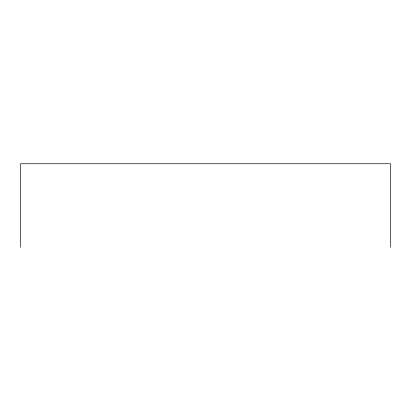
<?xml version="1.0" encoding="UTF-8"?>
<svg xmlns="http://www.w3.org/2000/svg" width="411" height="411" viewBox="0 0 411 411"><rect width="100%" height="100%" fill="white"/><g stroke="black" fill="none" stroke-linecap="round" stroke-linejoin="round"><path stroke-width="0.62" d="M390.45 247.252L390.45 163.748L20.55 163.748L20.55 247.252"/></g></svg>
